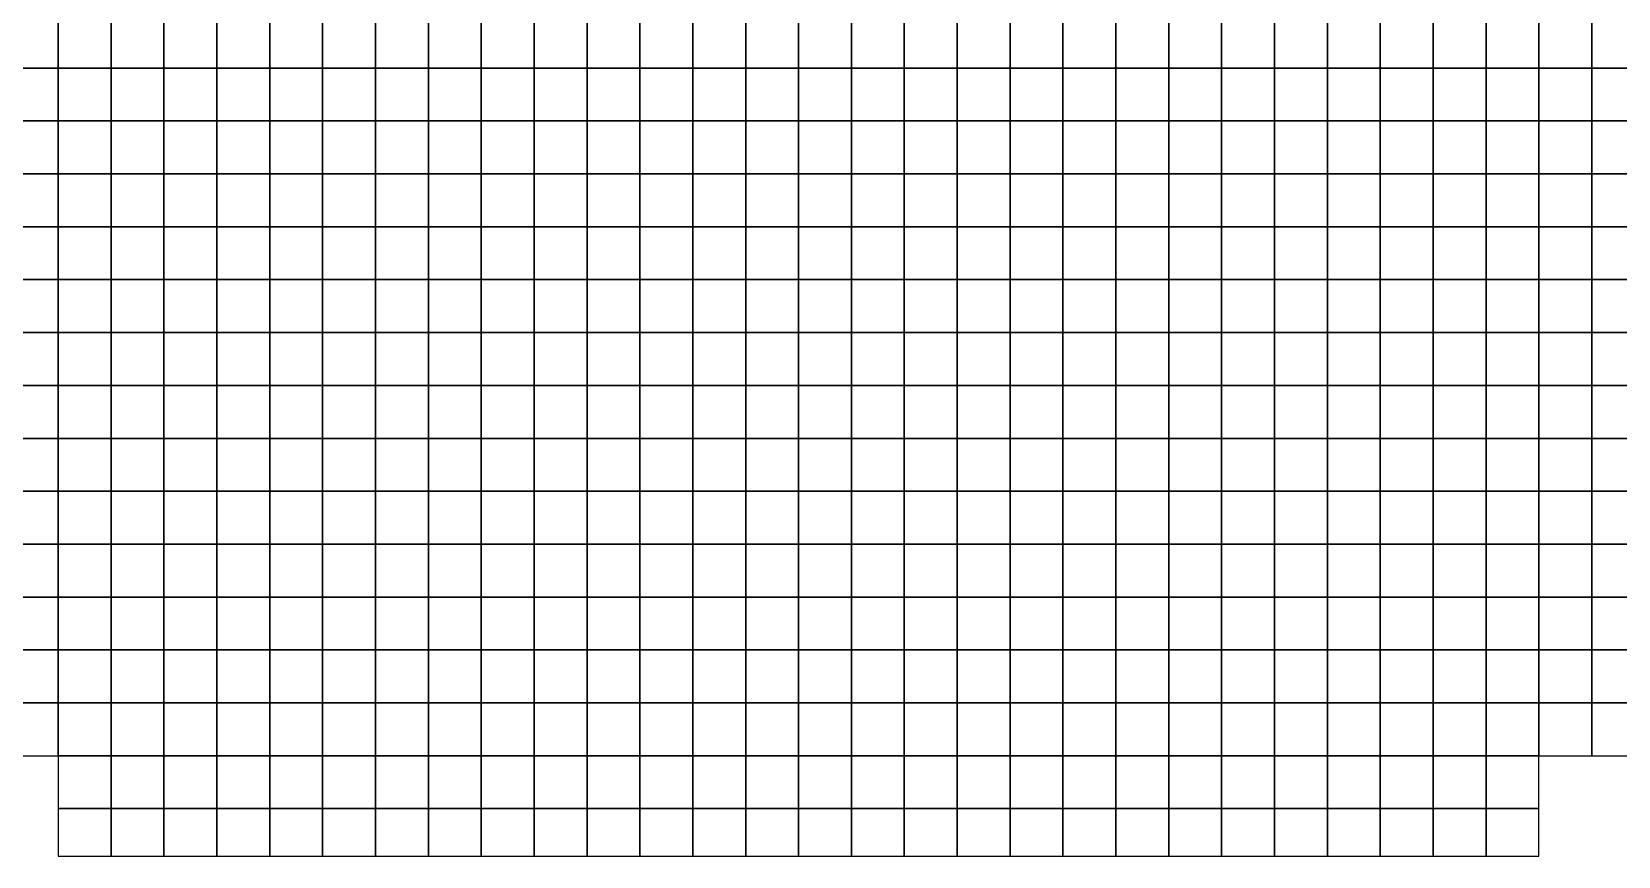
# Model space of a CAD drawing. Extents: x -2.8 to 74.5, y -0.2 to 18.4.
# Drawn here: x 24.07 to 30.07, y -0.18 to 2.94 of the extents above; entities that cross this region are included whole.
import ezdxf

# ---------------------------------------------------------------- set-up
doc = ezdxf.new("R2010")
doc.units = 0
doc.header["$MEASUREMENT"] = 0
doc.layers.add('layer_elements', color=7, linetype='Continuous')

msp = doc.modelspace()

# ---------------------------------------------------------------- linework, layer by layer
at = {"layer": 'layer_elements', "color": 171, "true_color": 0x8080ff}
for points in [[(23.97, 2.8), (24.17, 2.8), (24.17, 3), (23.97, 3)], [(24.17, 2.8), (24.37, 2.8), (24.37, 3), (24.17, 3)], [(24.37, 2.8), (24.57, 2.8), (24.57, 3), (24.37, 3)], [(24.57, 2.8), (24.77, 2.8), (24.77, 3), (24.57, 3)], [(24.77, 2.8), (24.97, 2.8), (24.97, 3), (24.77, 3)], [(24.97, 2.8), (25.17, 2.8), (25.17, 3), (24.97, 3)], [(25.17, 2.8), (25.37, 2.8), (25.37, 3), (25.17, 3)], [(25.37, 2.8), (25.57, 2.8), (25.57, 3), (25.37, 3)], [(25.57, 2.8), (25.77, 2.8), (25.77, 3), (25.57, 3)], [(25.77, 2.8), (25.97, 2.8), (25.97, 3), (25.77, 3)], [(25.97, 2.8), (26.17, 2.8), (26.17, 3), (25.97, 3)], [(26.17, 2.8), (26.37, 2.8), (26.37, 3), (26.17, 3)], [(26.37, 2.8), (26.57, 2.8), (26.57, 3), (26.37, 3)], [(26.57, 2.8), (26.77, 2.8), (26.77, 3), (26.57, 3)], [(26.77, 2.8), (26.97, 2.8), (26.97, 3), (26.77, 3)], [(26.97, 2.8), (27.17, 2.8), (27.17, 3), (26.97, 3)], [(27.17, 2.8), (27.37, 2.8), (27.37, 3), (27.17, 3)], [(27.37, 2.8), (27.57, 2.8), (27.57, 3), (27.37, 3)], [(27.57, 2.8), (27.77, 2.8), (27.77, 3), (27.57, 3)], [(27.77, 2.8), (27.97, 2.8), (27.97, 3), (27.77, 3)], [(27.97, 2.8), (28.17, 2.8), (28.17, 3), (27.97, 3)], [(28.17, 2.8), (28.37, 2.8), (28.37, 3), (28.17, 3)], [(28.37, 2.8), (28.57, 2.8), (28.57, 3), (28.37, 3)], [(28.57, 2.8), (28.77, 2.8), (28.77, 3), (28.57, 3)], [(28.77, 2.8), (28.97, 2.8), (28.97, 3), (28.77, 3)], [(28.97, 2.8), (29.17, 2.8), (29.17, 3), (28.97, 3)], [(29.17, 2.8), (29.37, 2.8), (29.37, 3), (29.17, 3)], [(29.37, 2.8), (29.57, 2.8), (29.57, 3), (29.37, 3)], [(29.57, 2.8), (29.77, 2.8), (29.77, 3), (29.57, 3)], [(29.77, 2.8), (29.97, 2.8), (29.97, 3), (29.77, 3)], [(29.97, 2.8), (30.17, 2.8), (30.17, 3), (29.97, 3)], [(23.97, 2.6), (24.17, 2.6), (24.17, 2.8), (23.97, 2.8)], [(24.17, 2.6), (24.37, 2.6), (24.37, 2.8), (24.17, 2.8)], [(24.37, 2.6), (24.57, 2.6), (24.57, 2.8), (24.37, 2.8)], [(24.57, 2.6), (24.77, 2.6), (24.77, 2.8), (24.57, 2.8)], [(24.77, 2.6), (24.97, 2.6), (24.97, 2.8), (24.77, 2.8)], [(24.97, 2.6), (25.17, 2.6), (25.17, 2.8), (24.97, 2.8)], [(25.17, 2.6), (25.37, 2.6), (25.37, 2.8), (25.17, 2.8)], [(25.37, 2.6), (25.57, 2.6), (25.57, 2.8), (25.37, 2.8)], [(25.57, 2.6), (25.77, 2.6), (25.77, 2.8), (25.57, 2.8)], [(25.77, 2.6), (25.97, 2.6), (25.97, 2.8), (25.77, 2.8)], [(25.97, 2.6), (26.17, 2.6), (26.17, 2.8), (25.97, 2.8)], [(26.17, 2.6), (26.37, 2.6), (26.37, 2.8), (26.17, 2.8)], [(26.37, 2.6), (26.57, 2.6), (26.57, 2.8), (26.37, 2.8)], [(26.57, 2.6), (26.77, 2.6), (26.77, 2.8), (26.57, 2.8)], [(26.77, 2.6), (26.97, 2.6), (26.97, 2.8), (26.77, 2.8)], [(26.97, 2.6), (27.17, 2.6), (27.17, 2.8), (26.97, 2.8)], [(27.17, 2.6), (27.37, 2.6), (27.37, 2.8), (27.17, 2.8)], [(27.37, 2.6), (27.57, 2.6), (27.57, 2.8), (27.37, 2.8)], [(27.57, 2.6), (27.77, 2.6), (27.77, 2.8), (27.57, 2.8)], [(27.77, 2.6), (27.97, 2.6), (27.97, 2.8), (27.77, 2.8)], [(27.97, 2.6), (28.17, 2.6), (28.17, 2.8), (27.97, 2.8)], [(28.17, 2.6), (28.37, 2.6), (28.37, 2.8), (28.17, 2.8)], [(28.37, 2.6), (28.57, 2.6), (28.57, 2.8), (28.37, 2.8)], [(28.57, 2.6), (28.77, 2.6), (28.77, 2.8), (28.57, 2.8)], [(28.77, 2.6), (28.97, 2.6), (28.97, 2.8), (28.77, 2.8)], [(28.97, 2.6), (29.17, 2.6), (29.17, 2.8), (28.97, 2.8)], [(29.17, 2.6), (29.37, 2.6), (29.37, 2.8), (29.17, 2.8)], [(29.37, 2.6), (29.57, 2.6), (29.57, 2.8), (29.37, 2.8)], [(29.57, 2.6), (29.77, 2.6), (29.77, 2.8), (29.57, 2.8)], [(29.77, 2.6), (29.97, 2.6), (29.97, 2.8), (29.77, 2.8)], [(29.97, 2.6), (30.17, 2.6), (30.17, 2.8), (29.97, 2.8)], [(23.97, 2.4), (24.17, 2.4), (24.17, 2.6), (23.97, 2.6)], [(24.17, 2.4), (24.37, 2.4), (24.37, 2.6), (24.17, 2.6)], [(24.37, 2.4), (24.57, 2.4), (24.57, 2.6), (24.37, 2.6)], [(24.57, 2.4), (24.77, 2.4), (24.77, 2.6), (24.57, 2.6)], [(24.77, 2.4), (24.97, 2.4), (24.97, 2.6), (24.77, 2.6)], [(24.97, 2.4), (25.17, 2.4), (25.17, 2.6), (24.97, 2.6)], [(25.17, 2.4), (25.37, 2.4), (25.37, 2.6), (25.17, 2.6)], [(25.37, 2.4), (25.57, 2.4), (25.57, 2.6), (25.37, 2.6)], [(25.57, 2.4), (25.77, 2.4), (25.77, 2.6), (25.57, 2.6)], [(25.77, 2.4), (25.97, 2.4), (25.97, 2.6), (25.77, 2.6)], [(25.97, 2.4), (26.17, 2.4), (26.17, 2.6), (25.97, 2.6)], [(26.17, 2.4), (26.37, 2.4), (26.37, 2.6), (26.17, 2.6)], [(26.37, 2.4), (26.57, 2.4), (26.57, 2.6), (26.37, 2.6)], [(26.57, 2.4), (26.77, 2.4), (26.77, 2.6), (26.57, 2.6)], [(26.77, 2.4), (26.97, 2.4), (26.97, 2.6), (26.77, 2.6)], [(26.97, 2.4), (27.17, 2.4), (27.17, 2.6), (26.97, 2.6)], [(27.17, 2.4), (27.37, 2.4), (27.37, 2.6), (27.17, 2.6)], [(27.37, 2.4), (27.57, 2.4), (27.57, 2.6), (27.37, 2.6)], [(27.57, 2.4), (27.77, 2.4), (27.77, 2.6), (27.57, 2.6)], [(27.77, 2.4), (27.97, 2.4), (27.97, 2.6), (27.77, 2.6)], [(27.97, 2.4), (28.17, 2.4), (28.17, 2.6), (27.97, 2.6)], [(28.17, 2.4), (28.37, 2.4), (28.37, 2.6), (28.17, 2.6)], [(28.37, 2.4), (28.57, 2.4), (28.57, 2.6), (28.37, 2.6)], [(28.57, 2.4), (28.77, 2.4), (28.77, 2.6), (28.57, 2.6)], [(28.77, 2.4), (28.97, 2.4), (28.97, 2.6), (28.77, 2.6)], [(28.97, 2.4), (29.17, 2.4), (29.17, 2.6), (28.97, 2.6)], [(29.17, 2.4), (29.37, 2.4), (29.37, 2.6), (29.17, 2.6)], [(29.37, 2.4), (29.57, 2.4), (29.57, 2.6), (29.37, 2.6)], [(29.57, 2.4), (29.77, 2.4), (29.77, 2.6), (29.57, 2.6)], [(29.77, 2.4), (29.97, 2.4), (29.97, 2.6), (29.77, 2.6)], [(29.97, 2.4), (30.17, 2.4), (30.17, 2.6), (29.97, 2.6)], [(23.97, 2.2), (24.17, 2.2), (24.17, 2.4), (23.97, 2.4)], [(24.17, 2.2), (24.37, 2.2), (24.37, 2.4), (24.17, 2.4)], [(24.37, 2.2), (24.57, 2.2), (24.57, 2.4), (24.37, 2.4)], [(24.57, 2.2), (24.77, 2.2), (24.77, 2.4), (24.57, 2.4)], [(24.77, 2.2), (24.97, 2.2), (24.97, 2.4), (24.77, 2.4)], [(24.97, 2.2), (25.17, 2.2), (25.17, 2.4), (24.97, 2.4)], [(25.17, 2.2), (25.37, 2.2), (25.37, 2.4), (25.17, 2.4)], [(25.37, 2.2), (25.57, 2.2), (25.57, 2.4), (25.37, 2.4)], [(25.57, 2.2), (25.77, 2.2), (25.77, 2.4), (25.57, 2.4)], [(25.77, 2.2), (25.97, 2.2), (25.97, 2.4), (25.77, 2.4)], [(25.97, 2.2), (26.17, 2.2), (26.17, 2.4), (25.97, 2.4)], [(26.17, 2.2), (26.37, 2.2), (26.37, 2.4), (26.17, 2.4)], [(26.37, 2.2), (26.57, 2.2), (26.57, 2.4), (26.37, 2.4)], [(26.57, 2.2), (26.77, 2.2), (26.77, 2.4), (26.57, 2.4)], [(26.77, 2.2), (26.97, 2.2), (26.97, 2.4), (26.77, 2.4)], [(26.97, 2.2), (27.17, 2.2), (27.17, 2.4), (26.97, 2.4)], [(27.17, 2.2), (27.37, 2.2), (27.37, 2.4), (27.17, 2.4)], [(27.37, 2.2), (27.57, 2.2), (27.57, 2.4), (27.37, 2.4)], [(27.57, 2.2), (27.77, 2.2), (27.77, 2.4), (27.57, 2.4)], [(27.77, 2.2), (27.97, 2.2), (27.97, 2.4), (27.77, 2.4)], [(27.97, 2.2), (28.17, 2.2), (28.17, 2.4), (27.97, 2.4)], [(28.17, 2.2), (28.37, 2.2), (28.37, 2.4), (28.17, 2.4)], [(28.37, 2.2), (28.57, 2.2), (28.57, 2.4), (28.37, 2.4)], [(28.57, 2.2), (28.77, 2.2), (28.77, 2.4), (28.57, 2.4)], [(28.77, 2.2), (28.97, 2.2), (28.97, 2.4), (28.77, 2.4)], [(28.97, 2.2), (29.17, 2.2), (29.17, 2.4), (28.97, 2.4)], [(29.17, 2.2), (29.37, 2.2), (29.37, 2.4), (29.17, 2.4)], [(29.37, 2.2), (29.57, 2.2), (29.57, 2.4), (29.37, 2.4)], [(29.57, 2.2), (29.77, 2.2), (29.77, 2.4), (29.57, 2.4)], [(29.77, 2.2), (29.97, 2.2), (29.97, 2.4), (29.77, 2.4)], [(29.97, 2.2), (30.17, 2.2), (30.17, 2.4), (29.97, 2.4)], [(23.97, 2), (24.17, 2), (24.17, 2.2), (23.97, 2.2)], [(24.17, 2), (24.37, 2), (24.37, 2.2), (24.17, 2.2)], [(24.37, 2), (24.57, 2), (24.57, 2.2), (24.37, 2.2)], [(24.57, 2), (24.77, 2), (24.77, 2.2), (24.57, 2.2)], [(24.77, 2), (24.97, 2), (24.97, 2.2), (24.77, 2.2)], [(24.97, 2), (25.17, 2), (25.17, 2.2), (24.97, 2.2)], [(25.17, 2), (25.37, 2), (25.37, 2.2), (25.17, 2.2)], [(25.37, 2), (25.57, 2), (25.57, 2.2), (25.37, 2.2)], [(25.57, 2), (25.77, 2), (25.77, 2.2), (25.57, 2.2)], [(25.77, 2), (25.97, 2), (25.97, 2.2), (25.77, 2.2)], [(25.97, 2), (26.17, 2), (26.17, 2.2), (25.97, 2.2)], [(26.17, 2), (26.37, 2), (26.37, 2.2), (26.17, 2.2)], [(26.37, 2), (26.57, 2), (26.57, 2.2), (26.37, 2.2)], [(26.57, 2), (26.77, 2), (26.77, 2.2), (26.57, 2.2)], [(26.77, 2), (26.97, 2), (26.97, 2.2), (26.77, 2.2)], [(26.97, 2), (27.17, 2), (27.17, 2.2), (26.97, 2.2)], [(27.17, 2), (27.37, 2), (27.37, 2.2), (27.17, 2.2)], [(27.37, 2), (27.57, 2), (27.57, 2.2), (27.37, 2.2)], [(27.57, 2), (27.77, 2), (27.77, 2.2), (27.57, 2.2)], [(27.77, 2), (27.97, 2), (27.97, 2.2), (27.77, 2.2)], [(27.97, 2), (28.17, 2), (28.17, 2.2), (27.97, 2.2)], [(28.17, 2), (28.37, 2), (28.37, 2.2), (28.17, 2.2)], [(28.37, 2), (28.57, 2), (28.57, 2.2), (28.37, 2.2)], [(28.57, 2), (28.77, 2), (28.77, 2.2), (28.57, 2.2)], [(28.77, 2), (28.97, 2), (28.97, 2.2), (28.77, 2.2)], [(28.97, 2), (29.17, 2), (29.17, 2.2), (28.97, 2.2)], [(29.17, 2), (29.37, 2), (29.37, 2.2), (29.17, 2.2)], [(29.37, 2), (29.57, 2), (29.57, 2.2), (29.37, 2.2)], [(29.57, 2), (29.77, 2), (29.77, 2.2), (29.57, 2.2)], [(29.77, 2), (29.97, 2), (29.97, 2.2), (29.77, 2.2)], [(29.97, 2), (30.17, 2), (30.17, 2.2), (29.97, 2.2)], [(23.97, 1.8), (24.17, 1.8), (24.17, 2), (23.97, 2)], [(24.17, 1.8), (24.37, 1.8), (24.37, 2), (24.17, 2)], [(24.37, 1.8), (24.57, 1.8), (24.57, 2), (24.37, 2)], [(24.57, 1.8), (24.77, 1.8), (24.77, 2), (24.57, 2)], [(24.77, 1.8), (24.97, 1.8), (24.97, 2), (24.77, 2)], [(24.97, 1.8), (25.17, 1.8), (25.17, 2), (24.97, 2)], [(25.17, 1.8), (25.37, 1.8), (25.37, 2), (25.17, 2)], [(25.37, 1.8), (25.57, 1.8), (25.57, 2), (25.37, 2)], [(25.57, 1.8), (25.77, 1.8), (25.77, 2), (25.57, 2)], [(25.77, 1.8), (25.97, 1.8), (25.97, 2), (25.77, 2)], [(25.97, 1.8), (26.17, 1.8), (26.17, 2), (25.97, 2)], [(26.17, 1.8), (26.37, 1.8), (26.37, 2), (26.17, 2)], [(26.37, 1.8), (26.57, 1.8), (26.57, 2), (26.37, 2)], [(26.57, 1.8), (26.77, 1.8), (26.77, 2), (26.57, 2)], [(26.77, 1.8), (26.97, 1.8), (26.97, 2), (26.77, 2)], [(26.97, 1.8), (27.17, 1.8), (27.17, 2), (26.97, 2)], [(27.17, 1.8), (27.37, 1.8), (27.37, 2), (27.17, 2)], [(27.37, 1.8), (27.57, 1.8), (27.57, 2), (27.37, 2)], [(27.57, 1.8), (27.77, 1.8), (27.77, 2), (27.57, 2)], [(27.77, 1.8), (27.97, 1.8), (27.97, 2), (27.77, 2)], [(27.97, 1.8), (28.17, 1.8), (28.17, 2), (27.97, 2)], [(28.17, 1.8), (28.37, 1.8), (28.37, 2), (28.17, 2)], [(28.37, 1.8), (28.57, 1.8), (28.57, 2), (28.37, 2)], [(28.57, 1.8), (28.77, 1.8), (28.77, 2), (28.57, 2)], [(28.77, 1.8), (28.97, 1.8), (28.97, 2), (28.77, 2)], [(28.97, 1.8), (29.17, 1.8), (29.17, 2), (28.97, 2)], [(29.17, 1.8), (29.37, 1.8), (29.37, 2), (29.17, 2)], [(29.37, 1.8), (29.57, 1.8), (29.57, 2), (29.37, 2)], [(29.57, 1.8), (29.77, 1.8), (29.77, 2), (29.57, 2)], [(29.77, 1.8), (29.97, 1.8), (29.97, 2), (29.77, 2)], [(29.97, 1.8), (30.17, 1.8), (30.17, 2), (29.97, 2)], [(23.97, 1.6), (24.17, 1.6), (24.17, 1.8), (23.97, 1.8)], [(24.17, 1.6), (24.37, 1.6), (24.37, 1.8), (24.17, 1.8)], [(24.37, 1.6), (24.57, 1.6), (24.57, 1.8), (24.37, 1.8)], [(24.57, 1.6), (24.77, 1.6), (24.77, 1.8), (24.57, 1.8)], [(24.77, 1.6), (24.97, 1.6), (24.97, 1.8), (24.77, 1.8)], [(24.97, 1.6), (25.17, 1.6), (25.17, 1.8), (24.97, 1.8)], [(25.17, 1.6), (25.37, 1.6), (25.37, 1.8), (25.17, 1.8)], [(25.37, 1.6), (25.57, 1.6), (25.57, 1.8), (25.37, 1.8)], [(25.57, 1.6), (25.77, 1.6), (25.77, 1.8), (25.57, 1.8)], [(25.77, 1.6), (25.97, 1.6), (25.97, 1.8), (25.77, 1.8)], [(25.97, 1.6), (26.17, 1.6), (26.17, 1.8), (25.97, 1.8)], [(26.17, 1.6), (26.37, 1.6), (26.37, 1.8), (26.17, 1.8)], [(26.37, 1.6), (26.57, 1.6), (26.57, 1.8), (26.37, 1.8)], [(26.57, 1.6), (26.77, 1.6), (26.77, 1.8), (26.57, 1.8)], [(26.77, 1.6), (26.97, 1.6), (26.97, 1.8), (26.77, 1.8)], [(26.97, 1.6), (27.17, 1.6), (27.17, 1.8), (26.97, 1.8)], [(27.17, 1.6), (27.37, 1.6), (27.37, 1.8), (27.17, 1.8)], [(27.37, 1.6), (27.57, 1.6), (27.57, 1.8), (27.37, 1.8)], [(27.57, 1.6), (27.77, 1.6), (27.77, 1.8), (27.57, 1.8)], [(27.77, 1.6), (27.97, 1.6), (27.97, 1.8), (27.77, 1.8)], [(27.97, 1.6), (28.17, 1.6), (28.17, 1.8), (27.97, 1.8)], [(28.17, 1.6), (28.37, 1.6), (28.37, 1.8), (28.17, 1.8)], [(28.37, 1.6), (28.57, 1.6), (28.57, 1.8), (28.37, 1.8)], [(28.57, 1.6), (28.77, 1.6), (28.77, 1.8), (28.57, 1.8)], [(28.77, 1.6), (28.97, 1.6), (28.97, 1.8), (28.77, 1.8)], [(28.97, 1.6), (29.17, 1.6), (29.17, 1.8), (28.97, 1.8)], [(29.17, 1.6), (29.37, 1.6), (29.37, 1.8), (29.17, 1.8)], [(29.37, 1.6), (29.57, 1.6), (29.57, 1.8), (29.37, 1.8)], [(29.57, 1.6), (29.77, 1.6), (29.77, 1.8), (29.57, 1.8)], [(29.77, 1.6), (29.97, 1.6), (29.97, 1.8), (29.77, 1.8)], [(29.97, 1.6), (30.17, 1.6), (30.17, 1.8), (29.97, 1.8)], [(23.97, 1.4), (24.17, 1.4), (24.17, 1.6), (23.97, 1.6)], [(24.17, 1.4), (24.37, 1.4), (24.37, 1.6), (24.17, 1.6)], [(24.37, 1.4), (24.57, 1.4), (24.57, 1.6), (24.37, 1.6)], [(24.57, 1.4), (24.77, 1.4), (24.77, 1.6), (24.57, 1.6)], [(24.77, 1.4), (24.97, 1.4), (24.97, 1.6), (24.77, 1.6)], [(24.97, 1.4), (25.17, 1.4), (25.17, 1.6), (24.97, 1.6)], [(25.17, 1.4), (25.37, 1.4), (25.37, 1.6), (25.17, 1.6)], [(25.37, 1.4), (25.57, 1.4), (25.57, 1.6), (25.37, 1.6)], [(25.57, 1.4), (25.77, 1.4), (25.77, 1.6), (25.57, 1.6)], [(25.77, 1.4), (25.97, 1.4), (25.97, 1.6), (25.77, 1.6)], [(25.97, 1.4), (26.17, 1.4), (26.17, 1.6), (25.97, 1.6)], [(26.17, 1.4), (26.37, 1.4), (26.37, 1.6), (26.17, 1.6)], [(26.37, 1.4), (26.57, 1.4), (26.57, 1.6), (26.37, 1.6)], [(26.57, 1.4), (26.77, 1.4), (26.77, 1.6), (26.57, 1.6)], [(26.77, 1.4), (26.97, 1.4), (26.97, 1.6), (26.77, 1.6)], [(26.97, 1.4), (27.17, 1.4), (27.17, 1.6), (26.97, 1.6)], [(27.17, 1.4), (27.37, 1.4), (27.37, 1.6), (27.17, 1.6)], [(27.37, 1.4), (27.57, 1.4), (27.57, 1.6), (27.37, 1.6)], [(27.57, 1.4), (27.77, 1.4), (27.77, 1.6), (27.57, 1.6)], [(27.77, 1.4), (27.97, 1.4), (27.97, 1.6), (27.77, 1.6)], [(27.97, 1.4), (28.17, 1.4), (28.17, 1.6), (27.97, 1.6)], [(28.17, 1.4), (28.37, 1.4), (28.37, 1.6), (28.17, 1.6)], [(28.37, 1.4), (28.57, 1.4), (28.57, 1.6), (28.37, 1.6)], [(28.57, 1.4), (28.77, 1.4), (28.77, 1.6), (28.57, 1.6)], [(28.77, 1.4), (28.97, 1.4), (28.97, 1.6), (28.77, 1.6)], [(28.97, 1.4), (29.17, 1.4), (29.17, 1.6), (28.97, 1.6)], [(29.17, 1.4), (29.37, 1.4), (29.37, 1.6), (29.17, 1.6)], [(29.37, 1.4), (29.57, 1.4), (29.57, 1.6), (29.37, 1.6)], [(29.57, 1.4), (29.77, 1.4), (29.77, 1.6), (29.57, 1.6)], [(29.77, 1.4), (29.97, 1.4), (29.97, 1.6), (29.77, 1.6)], [(29.97, 1.4), (30.17, 1.4), (30.17, 1.6), (29.97, 1.6)], [(23.97, 1.2), (24.17, 1.2), (24.17, 1.4), (23.97, 1.4)], [(24.17, 1.2), (24.37, 1.2), (24.37, 1.4), (24.17, 1.4)], [(24.37, 1.2), (24.57, 1.2), (24.57, 1.4), (24.37, 1.4)], [(24.57, 1.2), (24.77, 1.2), (24.77, 1.4), (24.57, 1.4)], [(24.77, 1.2), (24.97, 1.2), (24.97, 1.4), (24.77, 1.4)], [(24.97, 1.2), (25.17, 1.2), (25.17, 1.4), (24.97, 1.4)], [(25.17, 1.2), (25.37, 1.2), (25.37, 1.4), (25.17, 1.4)], [(25.37, 1.2), (25.57, 1.2), (25.57, 1.4), (25.37, 1.4)], [(25.57, 1.2), (25.77, 1.2), (25.77, 1.4), (25.57, 1.4)], [(25.77, 1.2), (25.97, 1.2), (25.97, 1.4), (25.77, 1.4)], [(25.97, 1.2), (26.17, 1.2), (26.17, 1.4), (25.97, 1.4)], [(26.17, 1.2), (26.37, 1.2), (26.37, 1.4), (26.17, 1.4)], [(26.37, 1.2), (26.57, 1.2), (26.57, 1.4), (26.37, 1.4)], [(26.57, 1.2), (26.77, 1.2), (26.77, 1.4), (26.57, 1.4)], [(26.77, 1.2), (26.97, 1.2), (26.97, 1.4), (26.77, 1.4)], [(26.97, 1.2), (27.17, 1.2), (27.17, 1.4), (26.97, 1.4)], [(27.17, 1.2), (27.37, 1.2), (27.37, 1.4), (27.17, 1.4)], [(27.37, 1.2), (27.57, 1.2), (27.57, 1.4), (27.37, 1.4)], [(27.57, 1.2), (27.77, 1.2), (27.77, 1.4), (27.57, 1.4)], [(27.77, 1.2), (27.97, 1.2), (27.97, 1.4), (27.77, 1.4)], [(27.97, 1.2), (28.17, 1.2), (28.17, 1.4), (27.97, 1.4)], [(28.17, 1.2), (28.37, 1.2), (28.37, 1.4), (28.17, 1.4)], [(28.37, 1.2), (28.57, 1.2), (28.57, 1.4), (28.37, 1.4)], [(28.57, 1.2), (28.77, 1.2), (28.77, 1.4), (28.57, 1.4)], [(28.77, 1.2), (28.97, 1.2), (28.97, 1.4), (28.77, 1.4)], [(28.97, 1.2), (29.17, 1.2), (29.17, 1.4), (28.97, 1.4)], [(29.17, 1.2), (29.37, 1.2), (29.37, 1.4), (29.17, 1.4)], [(29.37, 1.2), (29.57, 1.2), (29.57, 1.4), (29.37, 1.4)], [(29.57, 1.2), (29.77, 1.2), (29.77, 1.4), (29.57, 1.4)], [(29.77, 1.2), (29.97, 1.2), (29.97, 1.4), (29.77, 1.4)], [(29.97, 1.2), (30.17, 1.2), (30.17, 1.4), (29.97, 1.4)], [(24.77, 1), (24.97, 1), (24.97, 1.2), (24.77, 1.2)], [(24.97, 1), (25.17, 1), (25.17, 1.2), (24.97, 1.2)], [(25.17, 1), (25.37, 1), (25.37, 1.2), (25.17, 1.2)], [(25.37, 1), (25.57, 1), (25.57, 1.2), (25.37, 1.2)], [(25.57, 1), (25.77, 1), (25.77, 1.2), (25.57, 1.2)], [(25.77, 1), (25.97, 1), (25.97, 1.2), (25.77, 1.2)], [(25.97, 1), (26.17, 1), (26.17, 1.2), (25.97, 1.2)], [(26.17, 1), (26.37, 1), (26.37, 1.2), (26.17, 1.2)], [(26.37, 1), (26.57, 1), (26.57, 1.2), (26.37, 1.2)], [(26.57, 1), (26.77, 1), (26.77, 1.2), (26.57, 1.2)], [(26.77, 1), (26.97, 1), (26.97, 1.2), (26.77, 1.2)], [(26.97, 1), (27.17, 1), (27.17, 1.2), (26.97, 1.2)], [(27.17, 1), (27.37, 1), (27.37, 1.2), (27.17, 1.2)], [(27.37, 1), (27.57, 1), (27.57, 1.2), (27.37, 1.2)], [(27.57, 1), (27.77, 1), (27.77, 1.2), (27.57, 1.2)], [(27.77, 1), (27.97, 1), (27.97, 1.2), (27.77, 1.2)], [(27.97, 1), (28.17, 1), (28.17, 1.2), (27.97, 1.2)], [(28.17, 1), (28.37, 1), (28.37, 1.2), (28.17, 1.2)], [(28.37, 1), (28.57, 1), (28.57, 1.2), (28.37, 1.2)], [(28.57, 1), (28.77, 1), (28.77, 1.2), (28.57, 1.2)], [(28.77, 1), (28.97, 1), (28.97, 1.2), (28.77, 1.2)], [(28.97, 1), (29.17, 1), (29.17, 1.2), (28.97, 1.2)], [(29.57, 1), (29.77, 1), (29.77, 1.2), (29.57, 1.2)], [(24.97, 0.8), (25.17, 0.8), (25.17, 1), (24.97, 1)], [(25.17, 0.8), (25.37, 0.8), (25.37, 1), (25.17, 1)], [(25.37, 0.8), (25.57, 0.8), (25.57, 1), (25.37, 1)], [(25.57, 0.8), (25.77, 0.8), (25.77, 1), (25.57, 1)], [(25.77, 0.8), (25.97, 0.8), (25.97, 1), (25.77, 1)], [(25.97, 0.8), (26.17, 0.8), (26.17, 1), (25.97, 1)], [(26.17, 0.8), (26.37, 0.8), (26.37, 1), (26.17, 1)], [(26.37, 0.8), (26.57, 0.8), (26.57, 1), (26.37, 1)], [(26.57, 0.8), (26.77, 0.8), (26.77, 1), (26.57, 1)], [(26.77, 0.8), (26.97, 0.8), (26.97, 1), (26.77, 1)], [(26.97, 0.8), (27.17, 0.8), (27.17, 1), (26.97, 1)], [(27.17, 0.8), (27.37, 0.8), (27.37, 1), (27.17, 1)], [(27.37, 0.8), (27.57, 0.8), (27.57, 1), (27.37, 1)], [(27.57, 0.8), (27.77, 0.8), (27.77, 1), (27.57, 1)], [(27.77, 0.8), (27.97, 0.8), (27.97, 1), (27.77, 1)], [(27.97, 0.8), (28.17, 0.8), (28.17, 1), (27.97, 1)], [(28.17, 0.8), (28.37, 0.8), (28.37, 1), (28.17, 1)], [(28.37, 0.8), (28.57, 0.8), (28.57, 1), (28.37, 1)], [(28.57, 0.8), (28.77, 0.8), (28.77, 1), (28.57, 1)], [(25.17, 0.6), (25.37, 0.6), (25.37, 0.8), (25.17, 0.8)], [(25.37, 0.6), (25.57, 0.6), (25.57, 0.8), (25.37, 0.8)], [(25.57, 0.6), (25.77, 0.6), (25.77, 0.8), (25.57, 0.8)], [(25.77, 0.6), (25.97, 0.6), (25.97, 0.8), (25.77, 0.8)], [(25.97, 0.6), (26.17, 0.6), (26.17, 0.8), (25.97, 0.8)], [(26.17, 0.6), (26.37, 0.6), (26.37, 0.8), (26.17, 0.8)], [(26.37, 0.6), (26.57, 0.6), (26.57, 0.8), (26.37, 0.8)], [(26.57, 0.6), (26.77, 0.6), (26.77, 0.8), (26.57, 0.8)], [(26.77, 0.6), (26.97, 0.6), (26.97, 0.8), (26.77, 0.8)], [(26.97, 0.6), (27.17, 0.6), (27.17, 0.8), (26.97, 0.8)], [(27.17, 0.6), (27.37, 0.6), (27.37, 0.8), (27.17, 0.8)], [(27.37, 0.6), (27.57, 0.6), (27.57, 0.8), (27.37, 0.8)], [(27.57, 0.6), (27.77, 0.6), (27.77, 0.8), (27.57, 0.8)], [(27.77, 0.6), (27.97, 0.6), (27.97, 0.8), (27.77, 0.8)], [(27.97, 0.6), (28.17, 0.6), (28.17, 0.8), (27.97, 0.8)], [(28.17, 0.6), (28.37, 0.6), (28.37, 0.8), (28.17, 0.8)], [(28.37, 0.6), (28.57, 0.6), (28.57, 0.8), (28.37, 0.8)], [(28.57, 0.6), (28.77, 0.6), (28.77, 0.8), (28.57, 0.8)], [(25.17, 0.4), (25.37, 0.4), (25.37, 0.6), (25.17, 0.6)], [(25.37, 0.4), (25.57, 0.4), (25.57, 0.6), (25.37, 0.6)], [(25.57, 0.4), (25.77, 0.4), (25.77, 0.6), (25.57, 0.6)], [(25.77, 0.4), (25.97, 0.4), (25.97, 0.6), (25.77, 0.6)], [(25.97, 0.4), (26.17, 0.4), (26.17, 0.6), (25.97, 0.6)], [(26.17, 0.4), (26.37, 0.4), (26.37, 0.6), (26.17, 0.6)], [(26.37, 0.4), (26.57, 0.4), (26.57, 0.6), (26.37, 0.6)], [(26.57, 0.4), (26.77, 0.4), (26.77, 0.6), (26.57, 0.6)], [(26.77, 0.4), (26.97, 0.4), (26.97, 0.6), (26.77, 0.6)], [(26.97, 0.4), (27.17, 0.4), (27.17, 0.6), (26.97, 0.6)], [(27.17, 0.4), (27.37, 0.4), (27.37, 0.6), (27.17, 0.6)], [(27.37, 0.4), (27.57, 0.4), (27.57, 0.6), (27.37, 0.6)], [(27.57, 0.4), (27.77, 0.4), (27.77, 0.6), (27.57, 0.6)], [(27.77, 0.4), (27.97, 0.4), (27.97, 0.6), (27.77, 0.6)], [(27.97, 0.4), (28.17, 0.4), (28.17, 0.6), (27.97, 0.6)], [(28.17, 0.4), (28.37, 0.4), (28.37, 0.6), (28.17, 0.6)], [(28.37, 0.4), (28.57, 0.4), (28.57, 0.6), (28.37, 0.6)], [(28.57, 0.4), (28.77, 0.4), (28.77, 0.6), (28.57, 0.6)], [(25.17, 0.2), (25.37, 0.2), (25.37, 0.4), (25.17, 0.4)], [(25.37, 0.2), (25.57, 0.2), (25.57, 0.4), (25.37, 0.4)], [(25.57, 0.2), (25.77, 0.2), (25.77, 0.4), (25.57, 0.4)], [(25.77, 0.2), (25.97, 0.2), (25.97, 0.4), (25.77, 0.4)], [(25.97, 0.2), (26.17, 0.2), (26.17, 0.4), (25.97, 0.4)], [(26.17, 0.2), (26.37, 0.2), (26.37, 0.4), (26.17, 0.4)], [(26.37, 0.2), (26.57, 0.2), (26.57, 0.4), (26.37, 0.4)], [(26.57, 0.2), (26.77, 0.2), (26.77, 0.4), (26.57, 0.4)], [(26.77, 0.2), (26.97, 0.2), (26.97, 0.4), (26.77, 0.4)], [(26.97, 0.2), (27.17, 0.2), (27.17, 0.4), (26.97, 0.4)], [(27.17, 0.2), (27.37, 0.2), (27.37, 0.4), (27.17, 0.4)], [(27.37, 0.2), (27.57, 0.2), (27.57, 0.4), (27.37, 0.4)], [(27.57, 0.2), (27.77, 0.2), (27.77, 0.4), (27.57, 0.4)], [(27.77, 0.2), (27.97, 0.2), (27.97, 0.4), (27.77, 0.4)], [(27.97, 0.2), (28.17, 0.2), (28.17, 0.4), (27.97, 0.4)], [(28.17, 0.2), (28.37, 0.2), (28.37, 0.4), (28.17, 0.4)], [(28.37, 0.2), (28.57, 0.2), (28.57, 0.4), (28.37, 0.4)], [(28.57, 0.2), (28.77, 0.2), (28.77, 0.4), (28.57, 0.4)], [(24.17, 0), (24.37, 0, 0), (24.37, 0.2, 0), (24.17, 0.2)], [(25.17, 0), (25.37, 0), (25.37, 0.2), (25.17, 0.2)], [(25.37, 0), (25.57, 0), (25.57, 0.2), (25.37, 0.2)], [(25.57, 0), (25.77, 0), (25.77, 0.2), (25.57, 0.2)], [(25.77, 0), (25.97, 0), (25.97, 0.2), (25.77, 0.2)], [(25.97, 0), (26.17, 0), (26.17, 0.2), (25.97, 0.2)], [(26.17, 0), (26.37, 0), (26.37, 0.2), (26.17, 0.2)], [(26.37, 0), (26.57, 0), (26.57, 0.2), (26.37, 0.2)], [(26.57, 0), (26.77, 0), (26.77, 0.2), (26.57, 0.2)], [(26.77, 0), (26.97, 0), (26.97, 0.2), (26.77, 0.2)], [(26.97, 0), (27.17, 0), (27.17, 0.2), (26.97, 0.2)], [(27.17, 0), (27.37, 0), (27.37, 0.2), (27.17, 0.2)], [(27.37, 0), (27.57, 0), (27.57, 0.2), (27.37, 0.2)], [(27.57, 0), (27.77, 0), (27.77, 0.2), (27.57, 0.2)], [(27.77, 0), (27.97, 0), (27.97, 0.2), (27.77, 0.2)], [(27.97, 0), (28.17, 0), (28.17, 0.2), (27.97, 0.2)], [(28.17, 0), (28.37, 0), (28.37, 0.2), (28.17, 0.2)], [(28.37, 0), (28.57, 0), (28.57, 0.2), (28.37, 0.2)], [(28.57, 0), (28.77, 0), (28.77, 0.2), (28.57, 0.2)], [(24.17, -0.18), (24.37, -0.18, 0), (24.37, 0, 0), (24.17, 0)], [(24.37, -0.18, 0), (24.57, -0.18), (24.57, 0), (24.37, 0, 0)], [(24.97, -0.18), (25.17, -0.18), (25.17, 0), (24.97, 0)], [(25.17, -0.18), (25.37, -0.18), (25.37, 0), (25.17, 0)], [(25.37, -0.18), (25.57, -0.18), (25.57, 0), (25.37, 0)], [(25.57, -0.18), (25.77, -0.18), (25.77, 0), (25.57, 0)], [(25.77, -0.18), (25.97, -0.18), (25.97, 0), (25.77, 0)], [(25.97, -0.18), (26.17, -0.18), (26.17, 0), (25.97, 0)], [(26.17, -0.18), (26.37, -0.18), (26.37, 0), (26.17, 0)], [(26.37, -0.18), (26.57, -0.18), (26.57, 0), (26.37, 0)], [(26.57, -0.18), (26.77, -0.18), (26.77, 0), (26.57, 0)], [(26.77, -0.18), (26.97, -0.18), (26.97, 0), (26.77, 0)], [(26.97, -0.18), (27.17, -0.18), (27.17, 0), (26.97, 0)], [(27.17, -0.18), (27.37, -0.18), (27.37, 0), (27.17, 0)], [(27.37, -0.18), (27.57, -0.18), (27.57, 0), (27.37, 0)], [(27.57, -0.18), (27.77, -0.18), (27.77, 0), (27.57, 0)], [(27.77, -0.18), (27.97, -0.18), (27.97, 0), (27.77, 0)], [(27.97, -0.18), (28.17, -0.18), (28.17, 0), (27.97, 0)], [(28.17, -0.18), (28.37, -0.18), (28.37, 0), (28.17, 0)], [(28.37, -0.18), (28.57, -0.18), (28.57, 0), (28.37, 0)], [(28.57, -0.18), (28.77, -0.18), (28.77, 0), (28.57, 0)], [(28.77, -0.18), (28.97, -0.18), (28.97, 0), (28.77, 0)], [(29.37, -0.18), (29.57, -0.18, 0), (29.57, 0, 0), (29.37, 0)], [(29.57, -0.18, 0), (29.77, -0.18), (29.77, 0), (29.57, 0, 0)]]:
    msp.add_3dface(points, dxfattribs=at)
at = {"layer": 'layer_elements', "color": 51, "true_color": 0xffff73}
for points in [[(23.97, 1), (24.17, 1), (24.17, 1.2), (23.97, 1.2)], [(24.17, 1), (24.37, 1), (24.37, 1.2), (24.17, 1.2)], [(24.37, 1), (24.57, 1), (24.57, 1.2), (24.37, 1.2)], [(24.57, 1), (24.77, 1), (24.77, 1.2), (24.57, 1.2)], [(29.17, 1), (29.37, 1), (29.37, 1.2), (29.17, 1.2)], [(29.37, 1), (29.57, 1), (29.57, 1.2), (29.37, 1.2)], [(29.77, 1), (29.97, 1), (29.97, 1.2), (29.77, 1.2)], [(29.97, 1), (30.17, 1), (30.17, 1.2), (29.97, 1.2)], [(23.97, 0.8), (24.17, 0.8), (24.17, 1), (23.97, 1)], [(24.17, 0.8), (24.37, 0.8), (24.37, 1), (24.17, 1)], [(24.37, 0.8), (24.57, 0.8), (24.57, 1), (24.37, 1)], [(24.57, 0.8), (24.77, 0.8), (24.77, 1), (24.57, 1)], [(24.77, 0.8), (24.97, 0.8), (24.97, 1), (24.77, 1)], [(28.77, 0.8), (28.97, 0.8), (28.97, 1), (28.77, 1)], [(28.97, 0.8), (29.17, 0.8), (29.17, 1), (28.97, 1)], [(29.17, 0.8), (29.37, 0.8), (29.37, 1), (29.17, 1)], [(29.37, 0.8), (29.57, 0.8), (29.57, 1), (29.37, 1)], [(29.57, 0.8), (29.77, 0.8), (29.77, 1), (29.57, 1)], [(29.77, 0.8), (29.97, 0.8), (29.97, 1), (29.77, 1)], [(29.97, 0.8), (30.17, 0.8), (30.17, 1), (29.97, 1)], [(24.77, 0.6), (24.97, 0.6), (24.97, 0.8), (24.77, 0.8)], [(24.97, 0.6), (25.17, 0.6), (25.17, 0.8), (24.97, 0.8)], [(28.77, 0.6), (28.97, 0.6), (28.97, 0.8), (28.77, 0.8)], [(28.97, 0.6), (29.17, 0.6), (29.17, 0.8), (28.97, 0.8)], [(24.77, 0.4), (24.97, 0.4), (24.97, 0.6), (24.77, 0.6)], [(24.97, 0.4), (25.17, 0.4), (25.17, 0.6), (24.97, 0.6)], [(28.77, 0.4), (28.97, 0.4), (28.97, 0.6), (28.77, 0.6)], [(28.97, 0.4), (29.17, 0.4), (29.17, 0.6), (28.97, 0.6)], [(24.77, 0.2), (24.97, 0.2), (24.97, 0.4), (24.77, 0.4)], [(24.97, 0.2), (25.17, 0.2), (25.17, 0.4), (24.97, 0.4)], [(28.77, 0.2), (28.97, 0.2), (28.97, 0.4), (28.77, 0.4)], [(28.97, 0.2), (29.17, 0.2), (29.17, 0.4), (28.97, 0.4)], [(24.37, 0, 0), (24.57, 0), (24.57, 0.2), (24.37, 0.2, 0)], [(24.57, 0), (24.77, 0), (24.77, 0.2), (24.57, 0.2)], [(24.77, 0), (24.97, 0), (24.97, 0.2), (24.77, 0.2)], [(24.97, 0), (25.17, 0), (25.17, 0.2), (24.97, 0.2)], [(28.77, 0), (28.97, 0), (28.97, 0.2), (28.77, 0.2)], [(28.97, 0), (29.17, 0), (29.17, 0.2), (28.97, 0.2)], [(29.17, 0), (29.37, 0), (29.37, 0.2), (29.17, 0.2)], [(29.37, 0), (29.57, 0, 0), (29.57, 0.2, 0), (29.37, 0.2)], [(29.57, 0, 0), (29.77, 0), (29.77, 0.2), (29.57, 0.2, 0)], [(24.57, -0.18), (24.77, -0.18), (24.77, 0), (24.57, 0)], [(24.77, -0.18), (24.97, -0.18), (24.97, 0), (24.77, 0)], [(28.97, -0.18), (29.17, -0.18), (29.17, 0), (28.97, 0)], [(29.17, -0.18), (29.37, -0.18), (29.37, 0), (29.17, 0)]]:
    msp.add_3dface(points, dxfattribs=at)
at = {"layer": 'layer_elements', "color": 40, "true_color": 0xffdc37}
for points in [[(23.97, 0.6), (24.17, 0.6), (24.17, 0.8), (23.97, 0.8)], [(24.17, 0.6), (24.37, 0.6), (24.37, 0.8), (24.17, 0.8)], [(24.37, 0.6), (24.57, 0.6), (24.57, 0.8), (24.37, 0.8)], [(24.57, 0.6), (24.77, 0.6), (24.77, 0.8), (24.57, 0.8)], [(29.17, 0.6), (29.37, 0.6), (29.37, 0.8), (29.17, 0.8)], [(29.37, 0.6), (29.57, 0.6), (29.57, 0.8), (29.37, 0.8)], [(29.57, 0.6), (29.77, 0.6), (29.77, 0.8), (29.57, 0.8)], [(29.77, 0.6), (29.97, 0.6), (29.97, 0.8), (29.77, 0.8)], [(29.97, 0.6), (30.17, 0.6), (30.17, 0.8), (29.97, 0.8)], [(24.57, 0.4), (24.77, 0.4), (24.77, 0.6), (24.57, 0.6)], [(29.17, 0.4), (29.37, 0.4), (29.37, 0.6), (29.17, 0.6)], [(23.97, 0.2), (24.17, 0.2), (24.17, 0.4), (23.97, 0.4, 0)], [(24.57, 0.2), (24.77, 0.2), (24.77, 0.4), (24.57, 0.4)], [(29.17, 0.2), (29.37, 0.2), (29.37, 0.4), (29.17, 0.4)], [(29.77, 0.2), (29.97, 0.2), (29.97, 0.4, 0), (29.77, 0.4)], [(29.97, 0.2), (30.17, 0.2), (30.17, 0.4), (29.97, 0.4, 0)]]:
    msp.add_3dface(points, dxfattribs=at)
at = {"layer": 'layer_elements', "color": 40, "true_color": 0xffa41c}
for points in [[(23.97, 0.4, 0), (24.17, 0.4), (24.17, 0.6), (23.97, 0.6)], [(29.77, 0.4), (29.97, 0.4, 0), (29.97, 0.6), (29.77, 0.6)], [(29.97, 0.4, 0), (30.17, 0.4), (30.17, 0.6), (29.97, 0.6)], [(24.37, 0.2, 0), (24.57, 0.2), (24.57, 0.4), (24.37, 0.4)]]:
    msp.add_3dface(points, dxfattribs=at)
at = {"layer": 'layer_elements', "color": 30, "true_color": 0xff6600}
for points in [[(24.17, 0.4), (24.37, 0.4), (24.37, 0.6), (24.17, 0.6)], [(24.37, 0.4), (24.57, 0.4), (24.57, 0.6), (24.37, 0.6)], [(29.37, 0.4), (29.57, 0.4), (29.57, 0.6), (29.37, 0.6)], [(29.57, 0.4), (29.77, 0.4), (29.77, 0.6), (29.57, 0.6)], [(24.17, 0.2), (24.37, 0.2, 0), (24.37, 0.4), (24.17, 0.4)], [(29.37, 0.2), (29.57, 0.2, 0), (29.57, 0.4), (29.37, 0.4)], [(29.57, 0.2, 0), (29.77, 0.2), (29.77, 0.4), (29.57, 0.4)]]:
    msp.add_3dface(points, dxfattribs=at)

doc.saveas('drawing.dxf')
